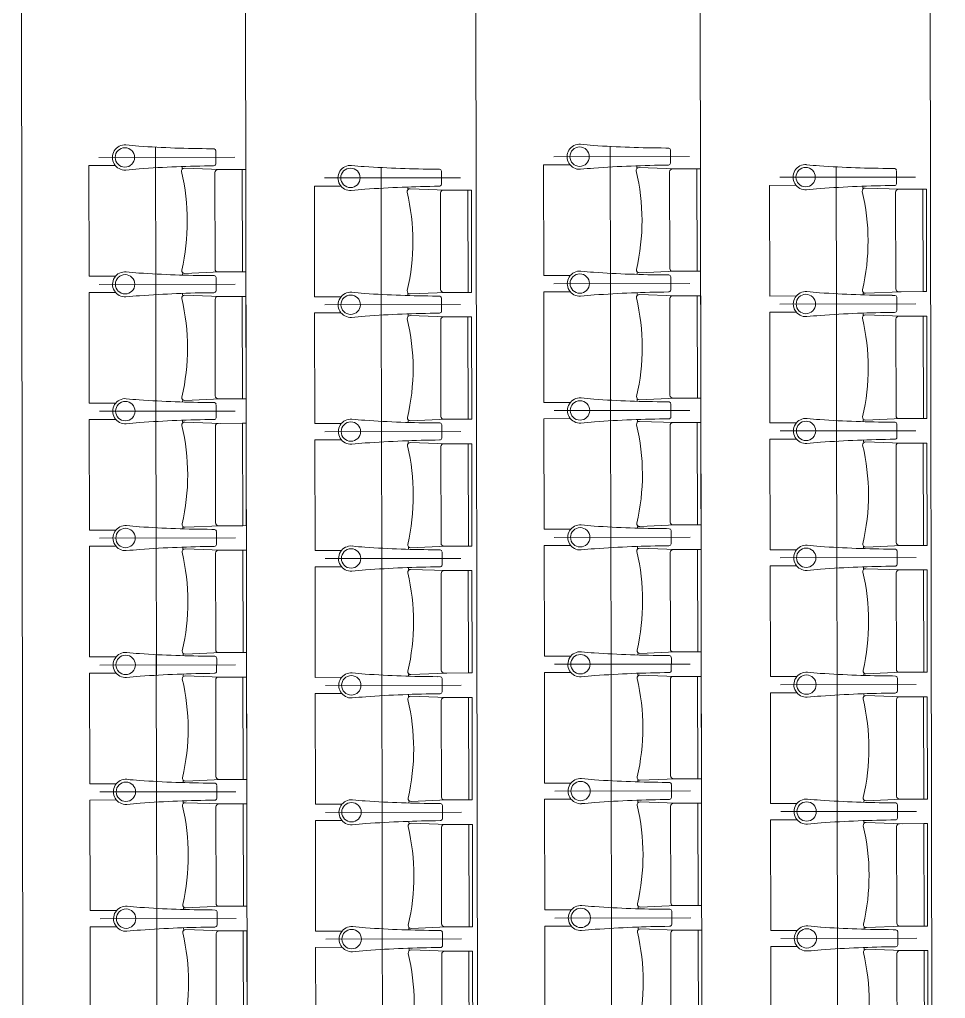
# Model space of a CAD drawing. Header units: millimetres. Extents: x 586 to 1010, y 369 to 668.
# Drawn here: x 697.184 to 701.259, y 475.666 to 479.977 of the extents above; entities that cross this region are included whole.
import ezdxf

# ---------------------------------------------------------------- set-up
doc = ezdxf.new("R2010")
doc.units = ezdxf.units.MM
doc.linetypes.add('CENTER', pattern=[2, 1.25, -0.25, 0.25, -0.25])
doc.linetypes.add('DASHED', pattern=[0.75, 0.5, -0.25])
doc.layers.add('plan line', color=7, linetype='Continuous', lineweight=15)

msp = doc.modelspace()

# ---------------------------------------------------------------- linework, layer by layer
at = {"color": 254, "lineweight": 25}
for points in [[(671.7124, 620.7085), (706.7355, 621.773), (754.2598, 613.8303), (814.6609, 600.1481), (855.7567, 598.0104), (895.0671, 567.0647), (920.0096, 542.0176), (952.0084, 521.2476), (977.2234, 504.6526), (979.6352, 479.2339), (986.3437, 463.8549), (988.7975, 462.3853)], [(654.944, 595.4717), (670.2671, 587.3174), (714.302, 595.1648), (787.0891, 595.1648), (819.3936, 580.9441), (821.0297, 562.8505), (813.4907, 552.7881), (808.7339, 539.6711), (796.4072, 534.7059), (791.0222, 527.249), (791.0222, 507.547), (797.3007, 476.5274), (814.9752, 463.8897), (836.1481, 474.6816), (874.0221, 478.5878), (885.7286, 462.7333), (863.0042, 436.0794), (845.7887, 420.6845), (845.1044, 408.6747)], [(639.2065, 583.4381), (644.7272, 575.638), (657.7961, 553.4401), (668.4043, 543.9291), (682.5178, 548.7307), (692.9838, 555.4778), (711.9339, 556.5828), (734.3456, 532.1334), (750.593, 477.7475), (754.1369, 444.164), (776.4657, 425.4473), (782.6172, 412.2355)]]:
    msp.add_spline(points, degree=3, dxfattribs=at)
at = {"layer": 'plan line'}
for p, q in [((698.195, 469.5381), (698.1775, 480.6046)), ((700.1792, 480.6025), (700.1966, 469.5465)), ((697.2082, 469.587), (697.1909, 480.5526)), ((699.2085, 469.5901), (699.1912, 480.5558)), ((701.2087, 469.5933), (701.1914, 480.559)), ((700.0414, 479.4108), (700.0286, 479.4111)), ((698.0398, 479.4077), (698.0269, 479.4079)), ((698.0479, 479.398), (698.0478, 479.3409)), ((700.0496, 479.4012), (700.0494, 479.344)), ((697.4889, 479.3334), (697.6055, 479.3335)), ((697.4896, 478.8461), (697.4889, 479.3334)), ((697.8999, 479.3296), (697.8999, 479.3212)), ((699.4905, 479.3365), (699.6071, 479.3367)), ((699.4913, 478.8492), (699.4905, 479.3365)), ((699.9015, 479.3328), (699.9015, 479.3243)), ((699.0328, 479.3176), (699.02, 479.3179)), ((699.041, 479.308), (699.0408, 479.2508)), ((701.0364, 479.3208), (701.0235, 479.321)), ((701.0445, 479.3111), (701.0443, 479.254)), ((698.4819, 479.2433), (698.5985, 479.2435)), ((698.4827, 478.756), (698.4819, 479.2433)), ((698.8929, 479.2396), (698.8929, 479.2311)), ((700.4854, 479.2465), (700.602, 479.2467)), ((700.4862, 478.7592), (700.4854, 479.2465)), ((700.8965, 479.2427), (700.8965, 479.2343)), ((697.9006, 478.8585), (697.9006, 478.8512)), ((698.0407, 478.8489), (698.0278, 478.8491)), ((698.0407, 478.8489), (698.0278, 478.8491)), ((699.6079, 478.8494), (699.4913, 478.8492)), ((699.9023, 478.8617), (699.9023, 478.8544)), ((700.0423, 478.852), (700.0295, 478.8523)), ((700.0423, 478.852), (700.0295, 478.8523)), ((697.6062, 478.8462), (697.4896, 478.8461)), ((698.0488, 478.8392), (698.0486, 478.7821)), ((698.0488, 478.8392), (698.0486, 478.7821)), ((700.0505, 478.8424), (700.0503, 478.7852)), ((700.0505, 478.8424), (700.0503, 478.7852)), ((697.4897, 478.7746), (697.6063, 478.7747)), ((697.4905, 478.2873), (697.4897, 478.7746)), ((697.9008, 478.7708), (697.9008, 478.7624)), ((698.8936, 478.7685), (698.8937, 478.7612)), ((699.4914, 478.7777), (699.608, 478.7779)), ((699.4922, 478.2904), (699.4914, 478.7777)), ((699.9024, 478.774), (699.9024, 478.7655)), ((700.8972, 478.7716), (700.8972, 478.7643)), ((698.5992, 478.7562), (698.4827, 478.756)), ((699.0337, 478.7588), (699.0208, 478.7591)), ((699.0337, 478.7588), (699.0208, 478.7591)), ((699.0418, 478.7492), (699.0417, 478.692)), ((699.0418, 478.7492), (699.0417, 478.692)), ((700.6028, 478.7594), (700.4862, 478.7592)), ((701.0373, 478.762), (701.0244, 478.7622)), ((701.0372, 478.762), (701.0244, 478.7622)), ((701.0454, 478.7523), (701.0452, 478.6952)), ((701.0454, 478.7523), (701.0452, 478.6952)), ((698.4828, 478.6845), (698.5994, 478.6847)), ((698.4835, 478.1972), (698.4828, 478.6845)), ((698.8938, 478.6808), (698.8938, 478.6723)), ((700.4863, 478.6877), (700.6029, 478.6879)), ((700.4871, 478.2004), (700.4863, 478.6877)), ((700.8973, 478.6839), (700.8974, 478.6755)), ((697.9015, 478.2997), (697.9015, 478.2924)), ((698.0415, 478.2901), (698.0287, 478.2903)), ((698.0415, 478.2901), (698.0287, 478.2903)), ((699.6087, 478.2906), (699.4922, 478.2904)), ((699.9032, 478.3029), (699.9032, 478.2956)), ((700.0432, 478.2932), (700.0303, 478.2935)), ((700.0432, 478.2932), (700.0303, 478.2935)), ((697.6071, 478.2874), (697.4905, 478.2873)), ((698.0497, 478.2804), (698.0495, 478.2233)), ((698.0497, 478.2804), (698.0495, 478.2233)), ((700.0513, 478.2836), (700.0512, 478.2264)), ((700.0513, 478.2836), (700.0512, 478.2264)), ((697.4906, 478.2158), (697.6072, 478.2159)), ((697.4914, 477.7285), (697.4906, 478.2158)), ((697.9016, 478.212), (697.9017, 478.2036)), ((698.8945, 478.2097), (698.8945, 478.2024)), ((699.4923, 478.2189), (699.6089, 478.2191)), ((699.493, 477.7316), (699.4923, 478.2189)), ((699.9033, 478.2152), (699.9033, 478.2067)), ((700.8981, 478.2128), (700.8981, 478.2055)), ((701.0381, 478.2032), (701.0253, 478.2034)), ((701.0381, 478.2032), (701.0253, 478.2034)), ((698.6001, 478.1974), (698.4835, 478.1972)), ((699.0346, 478.2), (699.0217, 478.2003)), ((699.0346, 478.2), (699.0217, 478.2003)), ((699.0427, 478.1904), (699.0426, 478.1332)), ((699.0427, 478.1904), (699.0426, 478.1332)), ((700.6037, 478.2006), (700.4871, 478.2004)), ((701.0463, 478.1935), (701.0461, 478.1364)), ((701.0463, 478.1935), (701.0461, 478.1364)), ((698.4836, 478.1257), (698.6002, 478.1259)), ((698.4844, 477.6384), (698.4836, 478.1257)), ((698.8947, 478.122), (698.8947, 478.1135)), ((700.4872, 478.1289), (700.6038, 478.1291)), ((700.488, 477.6416), (700.4872, 478.1289)), ((700.8982, 478.1251), (700.8982, 478.1167)), ((697.608, 477.7286), (697.4914, 477.7285)), ((697.9024, 477.7409), (697.9024, 477.7336)), ((698.0424, 477.7313), (698.0296, 477.7315)), ((698.0424, 477.7313), (698.0296, 477.7315)), ((699.6096, 477.7318), (699.493, 477.7316)), ((699.904, 477.7441), (699.904, 477.7368)), ((700.0441, 477.7344), (700.0312, 477.7347)), ((700.0441, 477.7344), (700.0312, 477.7347)), ((698.0506, 477.7216), (698.0504, 477.6645)), ((698.0506, 477.7216), (698.0504, 477.6645)), ((700.0522, 477.7248), (700.0521, 477.6676)), ((700.0522, 477.7248), (700.0521, 477.6676)), ((697.4915, 477.657), (697.6081, 477.6571)), ((697.4923, 477.1697), (697.4915, 477.657)), ((697.9025, 477.6532), (697.9025, 477.6448)), ((698.8954, 477.6509), (698.8954, 477.6436)), ((699.4932, 477.6601), (699.6097, 477.6603)), ((699.4939, 477.1728), (699.4932, 477.6601)), ((699.9042, 477.6564), (699.9042, 477.6479)), ((700.6046, 477.6418), (700.488, 477.6416)), ((700.899, 477.654), (700.899, 477.6467)), ((701.039, 477.6444), (701.0262, 477.6446)), ((701.039, 477.6444), (701.0262, 477.6446)), ((698.601, 477.6386), (698.4844, 477.6384)), ((699.0355, 477.6412), (699.0226, 477.6415)), ((699.0355, 477.6412), (699.0226, 477.6415)), ((699.0436, 477.6316), (699.0434, 477.5744)), ((699.0436, 477.6316), (699.0434, 477.5744)), ((701.0472, 477.6347), (701.047, 477.5776)), ((701.0472, 477.6347), (701.047, 477.5776)), ((698.4845, 477.5669), (698.6011, 477.5671)), ((698.4853, 477.0796), (698.4845, 477.5669)), ((698.8956, 477.5632), (698.8956, 477.5547)), ((700.4881, 477.5701), (700.6047, 477.5703)), ((700.4889, 477.0828), (700.4881, 477.5701)), ((700.8991, 477.5663), (700.8991, 477.5579)), ((697.6089, 477.1698), (697.4923, 477.1697)), ((697.9033, 477.1821), (697.9033, 477.1748)), ((698.0433, 477.1725), (698.0305, 477.1727)), ((698.0433, 477.1725), (698.0305, 477.1727)), ((699.6105, 477.173), (699.4939, 477.1728)), ((699.9049, 477.1853), (699.9049, 477.178)), ((700.045, 477.1756), (700.0321, 477.1759)), ((700.045, 477.1756), (700.0321, 477.1759)), ((698.0515, 477.1628), (698.0513, 477.1057)), ((698.0515, 477.1628), (698.0513, 477.1057)), ((700.0531, 477.166), (700.0529, 477.1088)), ((700.0531, 477.166), (700.0529, 477.1088)), ((697.4924, 477.0982), (697.609, 477.0984)), ((697.4932, 476.6109), (697.4924, 477.0982)), ((697.9034, 477.0944), (697.9034, 477.086)), ((698.8963, 477.0921), (698.8963, 477.0848)), ((699.0363, 477.0824), (699.0235, 477.0827)), ((699.0363, 477.0824), (699.0235, 477.0827)), ((699.494, 477.1013), (699.6106, 477.1015)), ((699.4948, 476.614), (699.494, 477.1013)), ((699.9051, 477.0976), (699.9051, 477.0891)), ((700.6054, 477.083), (700.4889, 477.0828)), ((700.8999, 477.0952), (700.8999, 477.0879)), ((701.0399, 477.0856), (701.027, 477.0858)), ((701.0399, 477.0856), (701.027, 477.0858)), ((698.6019, 477.0798), (698.4853, 477.0796)), ((699.0445, 477.0728), (699.0443, 477.0156)), ((699.0445, 477.0728), (699.0443, 477.0156)), ((701.048, 477.0759), (701.0479, 477.0188)), ((701.048, 477.0759), (701.0479, 477.0188)), ((698.4854, 477.0081), (698.602, 477.0083)), ((698.4862, 476.5208), (698.4854, 477.0081)), ((698.8964, 477.0044), (698.8964, 476.9959)), ((700.489, 477.0113), (700.6056, 477.0115)), ((700.4897, 476.524), (700.489, 477.0113)), ((700.9, 477.0075), (700.9, 476.9991)), ((697.6097, 476.611), (697.4932, 476.6109)), ((697.9041, 476.6233), (697.9042, 476.616)), ((698.0442, 476.6137), (698.0313, 476.6139)), ((698.0442, 476.6137), (698.0313, 476.6139)), ((699.6114, 476.6142), (699.4948, 476.614)), ((699.9058, 476.6265), (699.9058, 476.6192)), ((700.0458, 476.6168), (700.033, 476.6171)), ((700.0458, 476.6168), (700.033, 476.6171)), ((700.054, 476.6072), (700.0538, 476.55)), ((700.054, 476.6072), (700.0538, 476.55)), ((698.0523, 476.604), (698.0522, 476.5469)), ((698.0523, 476.604), (698.0522, 476.5469)), ((697.4933, 476.5394), (697.6099, 476.5396)), ((697.494, 476.0521), (697.4933, 476.5394)), ((697.9043, 476.5356), (697.9043, 476.5272)), ((698.6028, 476.521), (698.4862, 476.5208)), ((698.8972, 476.5333), (698.8972, 476.526)), ((699.0372, 476.5236), (699.0244, 476.5239)), ((699.0372, 476.5236), (699.0244, 476.5239)), ((699.4949, 476.5425), (699.6115, 476.5427)), ((699.4957, 476.0552), (699.4949, 476.5425)), ((699.9059, 476.5388), (699.906, 476.5303)), ((700.6063, 476.5242), (700.4897, 476.524)), ((700.9007, 476.5364), (700.9007, 476.5291)), ((701.0408, 476.5268), (701.0279, 476.527)), ((701.0408, 476.5268), (701.0279, 476.527)), ((699.0454, 476.514), (699.0452, 476.4568)), ((699.0454, 476.514), (699.0452, 476.4568)), ((701.0489, 476.5171), (701.0488, 476.46)), ((701.0489, 476.5171), (701.0488, 476.46)), ((698.4863, 476.4493), (698.6029, 476.4495)), ((698.4871, 475.962), (698.4863, 476.4493)), ((698.8973, 476.4456), (698.8973, 476.4371)), ((700.4899, 476.4525), (700.6064, 476.4527)), ((700.4906, 475.9652), (700.4899, 476.4525)), ((700.9009, 476.4487), (700.9009, 476.4403)), ((697.6106, 476.0522), (697.494, 476.0521)), ((697.905, 476.0645), (697.905, 476.0572)), ((698.0451, 476.0549), (698.0322, 476.0551)), ((698.0451, 476.0549), (698.0322, 476.0551)), ((699.6123, 476.0554), (699.4957, 476.0552)), ((699.9067, 476.0677), (699.9067, 476.0604)), ((700.0467, 476.058), (700.0339, 476.0583)), ((700.0467, 476.058), (700.0339, 476.0583)), ((700.0549, 476.0484), (700.0547, 475.9912)), ((700.0549, 476.0484), (700.0547, 475.9912)), ((698.0532, 476.0452), (698.0531, 475.9881)), ((698.0532, 476.0452), (698.0531, 475.9881)), ((697.4941, 475.9806), (697.6107, 475.9808)), ((697.4949, 475.4933), (697.4941, 475.9806)), ((697.9052, 475.9768), (697.9052, 475.9684)), ((698.6037, 475.9622), (698.4871, 475.962)), ((698.8981, 475.9745), (698.8981, 475.9672)), ((699.0381, 475.9648), (699.0252, 475.9651)), ((699.0381, 475.9648), (699.0253, 475.9651)), ((699.4958, 475.9837), (699.6124, 475.9839)), ((699.4966, 475.4964), (699.4958, 475.9837)), ((699.9068, 475.98), (699.9068, 475.9715)), ((700.6072, 475.9654), (700.4906, 475.9652)), ((700.9016, 475.9776), (700.9016, 475.9703)), ((701.0417, 475.968), (701.0288, 475.9682)), ((701.0417, 475.968), (701.0288, 475.9682)), ((699.0462, 475.9552), (699.0461, 475.898)), ((699.0462, 475.9552), (699.0461, 475.898)), ((701.0498, 475.9583), (701.0496, 475.9012)), ((701.0498, 475.9583), (701.0496, 475.9012)), ((698.4872, 475.8905), (698.6038, 475.8907)), ((698.4879, 475.4032), (698.4872, 475.8905)), ((698.8982, 475.8868), (698.8982, 475.8783)), ((700.4907, 475.8937), (700.6073, 475.8939)), ((700.4915, 475.4064), (700.4907, 475.8937)), ((700.9018, 475.8899), (700.9018, 475.8815))]:
    msp.add_line(p, q, dxfattribs=at)
at = {"layer": 'plan line', "linetype": 'DASHED', "ltscale": 3}
for p, q in [((697.7833, 478.7653), (697.7823, 479.4149)), ((699.7849, 478.7685), (699.7839, 479.418)), ((698.7763, 478.6753), (698.7753, 479.3248)), ((700.7799, 478.6784), (700.7788, 479.328)), ((697.7842, 478.2065), (697.7831, 478.8561)), ((699.7858, 478.2097), (699.7848, 478.8592)), ((698.7772, 478.1165), (698.7762, 478.766)), ((700.7807, 478.1196), (700.7797, 478.7692)), ((697.785, 477.6477), (697.784, 478.2973)), ((699.7867, 477.6509), (699.7857, 478.3004)), ((698.7781, 477.5577), (698.777, 478.2072)), ((700.7816, 477.5608), (700.7806, 478.2104)), ((697.7859, 477.0889), (697.7849, 477.7385)), ((699.7876, 477.0921), (699.7865, 477.7416)), ((698.779, 476.9989), (698.7779, 477.6484)), ((700.7825, 477.002), (700.7815, 477.6516)), ((697.7868, 476.5301), (697.7858, 477.1797)), ((699.7885, 476.5333), (699.7874, 477.1828)), ((698.7798, 476.4401), (698.7788, 477.0896)), ((700.7834, 476.4432), (700.7824, 477.0928)), ((697.7877, 475.9713), (697.7867, 476.6209)), ((699.7893, 475.9745), (699.7883, 476.624)), ((698.7807, 475.8813), (698.7797, 476.5308)), ((700.7843, 475.8844), (700.7832, 476.534)), ((697.7886, 475.4125), (697.7875, 476.0621)), ((699.7902, 475.4157), (699.7892, 476.0652)), ((698.7816, 475.3225), (698.7806, 475.972)), ((700.7852, 475.3256), (700.7841, 475.9752))]:
    msp.add_line(p, q, dxfattribs=at)
at = {"layer": 'plan line', "linetype": 'CENTER', "ltscale": 3}
for p, q in [((698.1313, 479.3701), (697.5334, 479.3692)), ((700.133, 479.3733), (699.535, 479.3723)), ((699.1243, 479.2801), (698.5264, 479.2791)), ((701.1279, 479.2832), (700.53, 479.2823)), ((698.1322, 478.8113), (697.5342, 478.8104)), ((698.1322, 478.8113), (697.5342, 478.8104)), ((700.1338, 478.8145), (699.5359, 478.8135)), ((700.1338, 478.8145), (699.5359, 478.8135)), ((699.1252, 478.7213), (698.5273, 478.7203)), ((699.1252, 478.7213), (698.5273, 478.7203)), ((701.1288, 478.7244), (700.5308, 478.7235)), ((701.1288, 478.7244), (700.5308, 478.7235)), ((698.1331, 478.2525), (697.5351, 478.2516)), ((698.1331, 478.2525), (697.5351, 478.2516)), ((700.1347, 478.2557), (699.5368, 478.2547)), ((700.1347, 478.2557), (699.5368, 478.2547)), ((699.1261, 478.1625), (698.5282, 478.1615)), ((699.1261, 478.1625), (698.5282, 478.1615)), ((701.1296, 478.1656), (700.5317, 478.1647)), ((701.1296, 478.1656), (700.5317, 478.1647)), ((698.1339, 477.6937), (697.536, 477.6928)), ((698.1339, 477.6937), (697.536, 477.6928)), ((700.1356, 477.6969), (699.5377, 477.6959)), ((700.1356, 477.6969), (699.5377, 477.6959)), ((699.127, 477.6037), (698.529, 477.6027)), ((699.127, 477.6037), (698.529, 477.6027)), ((701.1305, 477.6068), (700.5326, 477.6059)), ((701.1305, 477.6068), (700.5326, 477.6059)), ((698.1348, 477.1349), (697.5369, 477.134)), ((698.1348, 477.1349), (697.5369, 477.134)), ((700.1365, 477.1381), (699.5385, 477.1371)), ((700.1365, 477.1381), (699.5385, 477.1371)), ((699.1279, 477.0449), (698.5299, 477.0439)), ((699.1279, 477.0449), (698.5299, 477.0439)), ((701.1314, 477.048), (700.5335, 477.0471)), ((701.1314, 477.048), (700.5335, 477.0471)), ((698.1357, 476.5761), (697.5378, 476.5752)), ((698.1357, 476.5761), (697.5378, 476.5752)), ((700.1374, 476.5793), (699.5394, 476.5783)), ((700.1374, 476.5793), (699.5394, 476.5783)), ((699.1287, 476.4861), (698.5308, 476.4851)), ((699.1287, 476.4861), (698.5308, 476.4851)), ((701.1323, 476.4892), (700.5344, 476.4883)), ((701.1323, 476.4892), (700.5344, 476.4883)), ((698.1366, 476.0173), (697.5387, 476.0164)), ((698.1366, 476.0173), (697.5387, 476.0164)), ((700.1382, 476.0205), (699.5403, 476.0195)), ((700.1382, 476.0205), (699.5403, 476.0195)), ((699.1296, 475.9273), (698.5317, 475.9263)), ((699.1296, 475.9273), (698.5317, 475.9263)), ((701.1332, 475.9304), (700.5352, 475.9295)), ((701.1332, 475.9304), (700.5352, 475.9295))]:
    msp.add_line(p, q, dxfattribs=at)
at = {"layer": 'plan line'}
for points in [[(700.0696, 479.3192), (699.9114, 479.3248, 0.474715), (699.8984, 479.31, -0.115865), (699.8991, 478.876, 0.474715), (699.9121, 478.8613), (700.0703, 478.8684)], [(698.068, 479.316), (697.9097, 479.3216, 0.474715), (697.8968, 479.3069, -0.115865), (697.8975, 478.8728, 0.474715), (697.9104, 478.8581), (698.0687, 478.8652)], [(698.1635, 479.3162), (698.0565, 479.316, 0.414214), (698.0438, 479.3033), (698.0445, 478.8779, 0.414214), (698.0572, 478.8652), (698.165, 478.8653), (698.1635, 479.3162)], [(700.1652, 479.3193), (700.0582, 479.3192, 0.414214), (700.0455, 479.3065), (700.0462, 478.881, 0.414214), (700.0589, 478.8684), (700.1667, 478.8685), (700.1652, 479.3193)], [(699.061, 479.226), (698.9027, 479.2316, 0.474715), (698.8898, 479.2168, -0.115865), (698.8905, 478.7828, 0.474715), (698.9035, 478.7681), (699.0617, 478.7752)], [(699.1566, 479.2261), (699.0495, 479.226, 0.414214), (699.0369, 479.2133), (699.0375, 478.7878, 0.414214), (699.0503, 478.7751), (699.158, 478.7753), (699.1566, 479.2261)], [(701.0645, 479.2291), (700.9063, 479.2347, 0.474715), (700.8934, 479.22, -0.115865), (700.8941, 478.7859, 0.474715), (700.907, 478.7712), (701.0653, 478.7783)], [(701.1601, 479.2293), (701.0531, 479.2291, 0.414214), (701.0404, 479.2164), (701.0411, 478.791, 0.414214), (701.0538, 478.7783), (701.1616, 478.7785), (701.1601, 479.2293)], [(698.0688, 478.7572), (697.9106, 478.7628, 0.474715), (697.8977, 478.7481, -0.115865), (697.8983, 478.314, 0.474715), (697.9113, 478.2993), (698.0696, 478.3064)], [(700.0705, 478.7604), (699.9122, 478.766, 0.474715), (699.8993, 478.7512, -0.115865), (699.9, 478.3172, 0.474715), (699.913, 478.3025), (700.0712, 478.3096)], [(698.1644, 478.7574), (698.0574, 478.7572, 0.414214), (698.0447, 478.7445), (698.0454, 478.3191, 0.414214), (698.0581, 478.3064), (698.1659, 478.3065), (698.1644, 478.7574)], [(700.1661, 478.7605), (700.059, 478.7604, 0.414214), (700.0464, 478.7477), (700.047, 478.3222, 0.414214), (700.0598, 478.3096), (700.1675, 478.3097), (700.1661, 478.7605)], [(699.0619, 478.6672), (698.9036, 478.6728, 0.474715), (698.8907, 478.658, -0.115865), (698.8914, 478.224, 0.474715), (698.9044, 478.2093), (699.0626, 478.2164)], [(699.1574, 478.6673), (699.0504, 478.6672, 0.414214), (699.0377, 478.6545), (699.0384, 478.229, 0.414214), (699.0511, 478.2163), (699.1589, 478.2165), (699.1574, 478.6673)], [(701.0654, 478.6704), (700.9072, 478.6759, 0.474715), (700.8942, 478.6612, -0.115865), (700.8949, 478.2271, 0.474715), (700.9079, 478.2124), (701.0661, 478.2195)], [(701.161, 478.6705), (701.054, 478.6703, 0.414214), (701.0413, 478.6576), (701.042, 478.2322, 0.414214), (701.0547, 478.2195), (701.1625, 478.2197), (701.161, 478.6705)], [(698.0697, 478.1984), (697.9115, 478.204, 0.474715), (697.8985, 478.1893, -0.115865), (697.8992, 477.7552, 0.474715), (697.9122, 477.7405), (698.0704, 477.7476)], [(700.0714, 478.2016), (699.9131, 478.2072, 0.474715), (699.9002, 478.1924, -0.115865), (699.9009, 477.7584, 0.474715), (699.9139, 477.7437), (700.0721, 477.7508)], [(698.1653, 478.1986), (698.0583, 478.1984, 0.414214), (698.0456, 478.1857), (698.0463, 477.7603, 0.414214), (698.059, 477.7476), (698.1668, 477.7477), (698.1653, 478.1986)], [(700.1669, 478.2017), (700.0599, 478.2016, 0.414214), (700.0473, 478.1889), (700.0479, 477.7634, 0.414214), (700.0606, 477.7508), (700.1684, 477.7509), (700.1669, 478.2017)], [(701.0663, 478.1116), (700.9081, 478.1171, 0.474715), (700.8951, 478.1024, -0.115865), (700.8958, 477.6683, 0.474715), (700.9088, 477.6536), (701.067, 477.6607)], [(699.0628, 478.1084), (698.9045, 478.114, 0.474715), (698.8916, 478.0992, -0.115865), (698.8923, 477.6652, 0.474715), (698.9052, 477.6505), (699.0635, 477.6576)], [(699.1583, 478.1085), (699.0513, 478.1084, 0.414214), (699.0386, 478.0957), (699.0393, 477.6702, 0.414214), (699.052, 477.6576), (699.1598, 477.6577), (699.1583, 478.1085)], [(701.1619, 478.1117), (701.0549, 478.1115, 0.414214), (701.0422, 478.0988), (701.0429, 477.6734, 0.414214), (701.0556, 477.6607), (701.1634, 477.6609), (701.1619, 478.1117)], [(698.0706, 477.6396), (697.9124, 477.6452, 0.474715), (697.8994, 477.6305, -0.115865), (697.9001, 477.1964, 0.474715), (697.9131, 477.1817), (698.0713, 477.1888)], [(700.0723, 477.6428), (699.914, 477.6484, 0.474715), (699.9011, 477.6336, -0.115865), (699.9018, 477.1996, 0.474715), (699.9147, 477.1849), (700.073, 477.192)], [(700.1678, 477.6429), (700.0608, 477.6428, 0.414214), (700.0481, 477.6301), (700.0488, 477.2046, 0.414214), (700.0615, 477.192), (700.1693, 477.1921), (700.1678, 477.6429)], [(698.1662, 477.6398), (698.0592, 477.6396, 0.414214), (698.0465, 477.6269), (698.0472, 477.2015, 0.414214), (698.0599, 477.1888), (698.1676, 477.1889), (698.1662, 477.6398)], [(701.0672, 477.5528), (700.9089, 477.5583, 0.474715), (700.896, 477.5436, -0.115865), (700.8967, 477.1095, 0.474715), (700.9097, 477.0948), (701.0679, 477.1019)], [(699.0636, 477.5496), (698.9054, 477.5552, 0.474715), (698.8925, 477.5404, -0.115865), (698.8931, 477.1064, 0.474715), (698.9061, 477.0917), (699.0643, 477.0988)], [(699.1592, 477.5497), (699.0522, 477.5496, 0.414214), (699.0395, 477.5369), (699.0402, 477.1114, 0.414214), (699.0529, 477.0988), (699.1607, 477.0989), (699.1592, 477.5497)], [(701.1628, 477.5529), (701.0557, 477.5527, 0.414214), (701.0431, 477.54), (701.0437, 477.1146, 0.414214), (701.0565, 477.1019), (701.1642, 477.1021), (701.1628, 477.5529)], [(698.0715, 477.0808), (697.9132, 477.0864, 0.474715), (697.9003, 477.0717, -0.115865), (697.901, 476.6376, 0.474715), (697.914, 476.6229), (698.0722, 476.63)], [(700.0731, 477.084), (699.9149, 477.0896, 0.474715), (699.902, 477.0748, -0.115865), (699.9026, 476.6408, 0.474715), (699.9156, 476.6261), (700.0739, 476.6332)], [(700.1687, 477.0841), (700.0617, 477.084, 0.414214), (700.049, 477.0713), (700.0497, 476.6458, 0.414214), (700.0624, 476.6332), (700.1702, 476.6333), (700.1687, 477.0841)], [(698.1671, 477.081), (698.06, 477.0808, 0.414214), (698.0474, 477.0681), (698.048, 476.6427, 0.414214), (698.0608, 476.63), (698.1685, 476.6301), (698.1671, 477.081)], [(699.0645, 476.9908), (698.9063, 476.9964, 0.474715), (698.8933, 476.9816, -0.115865), (698.894, 476.5476, 0.474715), (698.907, 476.5329), (699.0652, 476.54)], [(701.0681, 476.994), (700.9098, 476.9995, 0.474715), (700.8969, 476.9848, -0.115865), (700.8976, 476.5507, 0.474715), (700.9106, 476.536), (701.0688, 476.5431)], [(699.1601, 476.9909), (699.0531, 476.9908, 0.414214), (699.0404, 476.9781), (699.0411, 476.5526, 0.414214), (699.0538, 476.54), (699.1616, 476.5401), (699.1601, 476.9909)], [(701.1636, 476.9941), (701.0566, 476.9939, 0.414214), (701.0439, 476.9812), (701.0446, 476.5558, 0.414214), (701.0573, 476.5431), (701.1651, 476.5433), (701.1636, 476.9941)], [(698.0724, 476.522), (697.9141, 476.5276, 0.474715), (697.9012, 476.5129, -0.115865), (697.9019, 476.0788, 0.474715), (697.9149, 476.0641), (698.0731, 476.0712)], [(698.1679, 476.5222), (698.0609, 476.522, 0.414214), (698.0482, 476.5093), (698.0489, 476.0839, 0.414214), (698.0616, 476.0712), (698.1694, 476.0713), (698.1679, 476.5222)], [(700.074, 476.5252), (699.9158, 476.5308, 0.474715), (699.9028, 476.516, -0.115865), (699.9035, 476.082, 0.474715), (699.9165, 476.0673), (700.0747, 476.0744)], [(700.1696, 476.5253), (700.0626, 476.5252, 0.414214), (700.0499, 476.5125), (700.0506, 476.087, 0.414214), (700.0633, 476.0744), (700.1711, 476.0745), (700.1696, 476.5253)], [(699.0654, 476.432), (698.9071, 476.4376, 0.474715), (698.8942, 476.4228, -0.115865), (698.8949, 475.9888, 0.474715), (698.9079, 475.9741), (699.0661, 475.9812)], [(701.069, 476.4352), (700.9107, 476.4407, 0.474715), (700.8978, 476.426, -0.115865), (700.8985, 475.9919, 0.474715), (700.9114, 475.9772), (701.0697, 475.9843)], [(701.1645, 476.4353), (701.0575, 476.4351, 0.414214), (701.0448, 476.4224), (701.0455, 475.997, 0.414214), (701.0582, 475.9843), (701.166, 475.9845), (701.1645, 476.4353)], [(699.161, 476.4321), (699.054, 476.432, 0.414214), (699.0413, 476.4193), (699.0419, 475.9938, 0.414214), (699.0547, 475.9812), (699.1624, 475.9813), (699.161, 476.4321)], [(698.0733, 475.9632), (697.915, 475.9688, 0.474715), (697.9021, 475.9541, -0.115865), (697.9028, 475.52, 0.474715), (697.9157, 475.5053), (698.074, 475.5124)], [(698.1688, 475.9634), (698.0618, 475.9632, 0.414214), (698.0491, 475.9505), (698.0498, 475.5251, 0.414214), (698.0625, 475.5124), (698.1703, 475.5125), (698.1688, 475.9634)], [(700.0749, 475.9664), (699.9167, 475.972, 0.474715), (699.9037, 475.9572, -0.115865), (699.9044, 475.5232, 0.474715), (699.9174, 475.5085), (700.0756, 475.5156)], [(700.1705, 475.9665), (700.0635, 475.9664, 0.414214), (700.0508, 475.9537), (700.0514, 475.5282, 0.414214), (700.0642, 475.5156), (700.1719, 475.5157), (700.1705, 475.9665)], [(699.0663, 475.8732), (698.908, 475.8788, 0.474715), (698.8951, 475.864, -0.115865), (698.8958, 475.43, 0.474715), (698.9088, 475.4153), (699.067, 475.4224)], [(701.0698, 475.8764), (700.9116, 475.8819, 0.474715), (700.8987, 475.8672, -0.115865), (700.8993, 475.4331, 0.474715), (700.9123, 475.4184), (701.0705, 475.4255)], [(701.1654, 475.8765), (701.0584, 475.8763, 0.414214), (701.0457, 475.8636), (701.0464, 475.4382, 0.414214), (701.0591, 475.4255), (701.1669, 475.4257), (701.1654, 475.8765)], [(699.1618, 475.8733), (699.0548, 475.8732, 0.414214), (699.0422, 475.8605), (699.0428, 475.435, 0.414214), (699.0555, 475.4224), (699.1633, 475.4225), (699.1618, 475.8733)]]:
    msp.add_lwpolyline(points, format="xyb", dxfattribs=at)
for points in [[(698.1795, 479.3162), (698.1802, 478.8654), (698.165, 478.8653), (698.1635, 479.3162), (698.1795, 479.3162)], [(700.1812, 479.3193), (700.1819, 478.8685), (700.1667, 478.8685), (700.1652, 479.3193), (700.1812, 479.3193)], [(699.1726, 479.2261), (699.1733, 478.7753), (699.158, 478.7753), (699.1566, 479.2261), (699.1726, 479.2261)], [(701.1761, 479.2293), (701.1768, 478.7785), (701.1616, 478.7785), (701.1601, 479.2293), (701.1761, 479.2293)], [(698.1804, 478.7574), (698.1811, 478.3066), (698.1659, 478.3065), (698.1644, 478.7574), (698.1804, 478.7574)], [(700.1821, 478.7605), (700.1828, 478.3097), (700.1675, 478.3097), (700.1661, 478.7605), (700.1821, 478.7605)], [(699.1734, 478.6673), (699.1742, 478.2165), (699.1589, 478.2165), (699.1574, 478.6673), (699.1734, 478.6673)], [(701.177, 478.6705), (701.1777, 478.2197), (701.1625, 478.2197), (701.161, 478.6705), (701.177, 478.6705)], [(698.1813, 478.1986), (698.182, 477.7478), (698.1668, 477.7477), (698.1653, 478.1986), (698.1813, 478.1986)], [(700.1829, 478.2017), (700.1837, 477.7509), (700.1684, 477.7509), (700.1669, 478.2017), (700.1829, 478.2017)], [(699.1743, 478.1085), (699.175, 477.6577), (699.1598, 477.6577), (699.1583, 478.1085), (699.1743, 478.1085)], [(701.1779, 478.1117), (701.1786, 477.6609), (701.1634, 477.6609), (701.1619, 478.1117), (701.1779, 478.1117)], [(700.1838, 477.6429), (700.1845, 477.1921), (700.1693, 477.1921), (700.1678, 477.6429), (700.1838, 477.6429)], [(698.1822, 477.6398), (698.1829, 477.189), (698.1676, 477.1889), (698.1662, 477.6398), (698.1822, 477.6398)], [(699.1752, 477.5497), (699.1759, 477.0989), (699.1607, 477.0989), (699.1592, 477.5497), (699.1752, 477.5497)], [(701.1788, 477.5529), (701.1795, 477.1021), (701.1642, 477.1021), (701.1628, 477.5529), (701.1788, 477.5529)], [(700.1847, 477.0841), (700.1854, 476.6333), (700.1702, 476.6333), (700.1687, 477.0841), (700.1847, 477.0841)], [(698.1831, 477.081), (698.1838, 476.6302), (698.1685, 476.6301), (698.1671, 477.081), (698.1831, 477.081)], [(699.1761, 476.9909), (699.1768, 476.5401), (699.1616, 476.5401), (699.1601, 476.9909), (699.1761, 476.9909)], [(701.1796, 476.9941), (701.1804, 476.5433), (701.1651, 476.5433), (701.1636, 476.9941), (701.1796, 476.9941)], [(698.1839, 476.5222), (698.1847, 476.0714), (698.1694, 476.0713), (698.1679, 476.5222), (698.1839, 476.5222)], [(700.1856, 476.5253), (700.1863, 476.0745), (700.1711, 476.0745), (700.1696, 476.5253), (700.1856, 476.5253)], [(701.1805, 476.4353), (701.1812, 475.9845), (701.166, 475.9845), (701.1645, 476.4353), (701.1805, 476.4353)], [(699.177, 476.4321), (699.1777, 475.9813), (699.1624, 475.9813), (699.161, 476.4321), (699.177, 476.4321)], [(698.1848, 475.9634), (698.1855, 475.5126), (698.1703, 475.5125), (698.1688, 475.9634), (698.1848, 475.9634)], [(700.1865, 475.9665), (700.1872, 475.5157), (700.1719, 475.5157), (700.1705, 475.9665), (700.1865, 475.9665)], [(701.1814, 475.8765), (701.1821, 475.4257), (701.1669, 475.4257), (701.1654, 475.8765), (701.1814, 475.8765)], [(699.1778, 475.8733), (699.1786, 475.4225), (699.1633, 475.4225), (699.1618, 475.8733), (699.1778, 475.8733)]]:
    msp.add_lwpolyline(points, dxfattribs=at)
for centre in [(697.6475, 479.3697), (699.6492, 479.3729), (700.6441, 479.2828), (698.6405, 479.2797), (697.6484, 478.8109), (697.6484, 478.8109), (699.65, 478.8141), (699.65, 478.8141), (698.6414, 478.7209), (698.6414, 478.7209), (700.645, 478.724), (700.645, 478.724), (697.6493, 478.2521), (697.6493, 478.2521), (699.6509, 478.2553), (699.6509, 478.2553), (698.6423, 478.1621), (698.6423, 478.1621), (700.6459, 478.1652), (700.6459, 478.1652), (697.6502, 477.6933), (697.6502, 477.6933), (699.6518, 477.6965), (699.6518, 477.6965), (698.6432, 477.6033), (698.6432, 477.6033), (700.6467, 477.6064), (700.6467, 477.6064), (697.651, 477.1345), (697.651, 477.1345), (699.6527, 477.1377), (699.6527, 477.1377), (698.6441, 477.0445), (698.6441, 477.0445), (700.6476, 477.0476), (700.6476, 477.0476), (697.6519, 476.5757), (697.6519, 476.5757), (699.6536, 476.5789), (699.6536, 476.5789), (698.645, 476.4857), (698.645, 476.4857), (700.6485, 476.4888), (700.6485, 476.4888), (697.6528, 476.0169), (697.6528, 476.0169), (699.6545, 476.0201), (699.6545, 476.0201), (698.6458, 475.9269), (698.6458, 475.9269), (700.6494, 475.93), (700.6494, 475.93)]:
    msp.add_circle(centre, 0.0427, dxfattribs=at)
for centre, radius, start, end in [((697.6477, 479.3694), 0.0554, 85.5424, 273.5847), ((697.7723, 480.412), 0.9947, 263.0552, 266.318), ((698.0468, 484.4045), 4.9966, 266.1162, 269.7717), ((699.6493, 479.3725), 0.0554, 85.5424, 273.5847), ((699.7739, 480.4152), 0.9947, 263.0552, 266.318), ((700.0485, 484.4076), 4.9966, 266.1162, 269.7717), ((700.0401, 479.4016), 0.00935, 8.5288, 81.652), ((698.0384, 479.3984), 0.00935, 8.5288, 81.652), ((698.0894, 474.0043), 5.3287, 90.5499, 94.0735), ((698.0382, 479.3424), 0.00967, 269.4661, 350.9165), ((698.6407, 479.2793), 0.0554, 85.5424, 273.5847), ((698.7653, 480.322), 0.9947, 263.0552, 266.318), ((699.0399, 484.3144), 4.9966, 266.1162, 269.7717), ((700.091, 474.0074), 5.3287, 90.5499, 94.0735), ((700.0399, 479.3456), 0.00967, 269.4661, 350.9165), ((700.6443, 479.2825), 0.0554, 85.5424, 273.5847), ((700.7689, 480.3251), 0.9947, 263.0552, 266.318), ((701.0434, 484.3176), 4.9966, 266.1162, 269.7717), ((698.0393, 475.3778), 3.9554, 94.7628, 95.6309), ((699.0315, 479.3084), 0.00935, 8.5288, 81.652), ((700.0409, 475.381), 3.9554, 94.7628, 95.6309), ((701.035, 479.3115), 0.00935, 8.5288, 81.652), ((699.0824, 473.9142), 5.3287, 90.5499, 94.0735), ((699.0312, 479.2524), 0.00967, 269.4661, 350.9165), ((701.086, 473.9174), 5.3287, 90.5499, 94.0735), ((701.0348, 479.2555), 0.00967, 269.4661, 350.9165), ((699.0323, 475.2878), 3.9554, 94.7628, 95.6309), ((701.0358, 475.2909), 3.9554, 94.7628, 95.6309), ((697.6486, 478.8106), 0.0554, 85.5424, 273.5847), ((697.6486, 478.8106), 0.0554, 85.5424, 273.5847), ((697.7732, 479.8532), 0.9947, 263.0552, 266.318), ((697.7732, 479.8532), 0.9947, 263.0552, 266.318), ((698.0477, 483.8457), 4.9966, 266.1162, 269.7717), ((698.0477, 483.8457), 4.9966, 266.1162, 269.7717), ((698.0393, 478.8396), 0.00935, 8.5288, 81.652), ((698.0393, 478.8396), 0.00935, 8.5288, 81.652), ((699.6502, 478.8137), 0.0554, 85.5424, 273.5847), ((699.6502, 478.8137), 0.0554, 85.5424, 273.5847), ((699.7748, 479.8564), 0.9947, 263.0552, 266.318), ((699.7748, 479.8564), 0.9947, 263.0552, 266.318), ((700.0494, 483.8488), 4.9966, 266.1162, 269.7717), ((700.0494, 483.8488), 4.9966, 266.1162, 269.7717), ((700.041, 478.8428), 0.00935, 8.5288, 81.652), ((700.041, 478.8428), 0.00935, 8.5288, 81.652), ((698.0902, 473.4455), 5.3287, 90.5499, 94.0735), ((698.0902, 473.4455), 5.3287, 90.5499, 94.0735), ((698.0391, 478.7836), 0.00967, 269.4661, 350.9165), ((698.0391, 478.7836), 0.00967, 269.4661, 350.9165), ((698.6416, 478.7205), 0.0554, 85.5424, 273.5847), ((698.6416, 478.7205), 0.0554, 85.5424, 273.5847), ((698.7662, 479.7632), 0.9947, 263.0552, 266.318), ((698.7662, 479.7632), 0.9947, 263.0552, 266.318), ((699.0407, 483.7556), 4.9966, 266.1162, 269.7717), ((699.0407, 483.7556), 4.9966, 266.1162, 269.7717), ((700.0418, 474.8222), 3.9554, 94.7628, 95.6309), ((700.0418, 474.8222), 3.9554, 94.7628, 95.6309), ((700.0919, 473.4486), 5.3287, 90.5499, 94.0735), ((700.0919, 473.4486), 5.3287, 90.5499, 94.0735), ((700.0407, 478.7868), 0.00967, 269.4661, 350.9165), ((700.0407, 478.7868), 0.00967, 269.4661, 350.9165), ((700.6452, 478.7237), 0.0554, 85.5424, 273.5847), ((700.6452, 478.7237), 0.0554, 85.5424, 273.5847), ((700.7697, 479.7663), 0.9947, 263.0552, 266.318), ((700.7697, 479.7663), 0.9947, 263.0552, 266.318), ((701.0443, 483.7588), 4.9966, 266.1162, 269.7717), ((701.0443, 483.7588), 4.9966, 266.1162, 269.7717), ((698.0401, 474.819), 3.9554, 94.7628, 95.6309), ((698.0401, 474.819), 3.9554, 94.7628, 95.6309), ((699.0323, 478.7496), 0.00935, 8.5288, 81.652), ((699.0323, 478.7496), 0.00935, 8.5288, 81.652), ((701.0359, 478.7527), 0.00935, 8.5288, 81.652), ((701.0359, 478.7527), 0.00935, 8.5288, 81.652), ((699.0833, 473.3554), 5.3287, 90.5499, 94.0735), ((699.0833, 473.3554), 5.3287, 90.5499, 94.0735), ((699.0321, 478.6936), 0.00967, 269.4661, 350.9165), ((699.0321, 478.6936), 0.00967, 269.4661, 350.9165), ((701.0868, 473.3586), 5.3287, 90.5499, 94.0735), ((701.0868, 473.3586), 5.3287, 90.5499, 94.0735), ((701.0357, 478.6967), 0.00967, 269.4661, 350.9165), ((701.0357, 478.6967), 0.00967, 269.4661, 350.9165), ((699.0332, 474.729), 3.9554, 94.7628, 95.6309), ((699.0332, 474.729), 3.9554, 94.7628, 95.6309), ((701.0367, 474.7321), 3.9554, 94.7628, 95.6309), ((701.0367, 474.7321), 3.9554, 94.7628, 95.6309), ((697.6495, 478.2518), 0.0554, 85.5424, 273.5847), ((697.6495, 478.2518), 0.0554, 85.5424, 273.5847), ((697.774, 479.2944), 0.9947, 263.0552, 266.318), ((697.774, 479.2944), 0.9947, 263.0552, 266.318), ((698.0486, 483.2869), 4.9966, 266.1162, 269.7717), ((698.0486, 483.2869), 4.9966, 266.1162, 269.7717), ((698.0402, 478.2808), 0.00935, 8.5288, 81.652), ((698.0402, 478.2808), 0.00935, 8.5288, 81.652), ((699.6511, 478.2549), 0.0554, 85.5424, 273.5847), ((699.6511, 478.2549), 0.0554, 85.5424, 273.5847), ((699.7757, 479.2976), 0.9947, 263.0552, 266.318), ((699.7757, 479.2976), 0.9947, 263.0552, 266.318), ((700.0503, 483.29), 4.9966, 266.1162, 269.7717), ((700.0503, 483.29), 4.9966, 266.1162, 269.7717), ((700.0418, 478.284), 0.00935, 8.5288, 81.652), ((700.0418, 478.284), 0.00935, 8.5288, 81.652), ((698.0911, 472.8867), 5.3287, 90.5499, 94.0735), ((698.0911, 472.8867), 5.3287, 90.5499, 94.0735), ((698.04, 478.2248), 0.00967, 269.4661, 350.9165), ((698.04, 478.2248), 0.00967, 269.4661, 350.9165), ((698.6425, 478.1617), 0.0554, 85.5424, 273.5847), ((698.6425, 478.1617), 0.0554, 85.5424, 273.5847), ((698.7671, 479.2044), 0.9947, 263.0552, 266.318), ((698.7671, 479.2044), 0.9947, 263.0552, 266.318), ((699.0416, 483.1968), 4.9966, 266.1162, 269.7717), ((699.0416, 483.1968), 4.9966, 266.1162, 269.7717), ((700.0427, 474.2634), 3.9554, 94.7628, 95.6309), ((700.0427, 474.2634), 3.9554, 94.7628, 95.6309), ((700.0928, 472.8898), 5.3287, 90.5499, 94.0735), ((700.0928, 472.8898), 5.3287, 90.5499, 94.0735), ((700.0416, 478.228), 0.00967, 269.4661, 350.9165), ((700.0416, 478.228), 0.00967, 269.4661, 350.9165), ((700.646, 478.1649), 0.0554, 85.5424, 273.5847), ((700.646, 478.1649), 0.0554, 85.5424, 273.5847), ((700.7706, 479.2075), 0.9947, 263.0552, 266.318), ((700.7706, 479.2075), 0.9947, 263.0552, 266.318), ((701.0452, 483.2), 4.9966, 266.1162, 269.7717), ((701.0452, 483.2), 4.9966, 266.1162, 269.7717), ((701.0368, 478.1939), 0.00935, 8.5288, 81.652), ((701.0368, 478.1939), 0.00935, 8.5288, 81.652), ((698.041, 474.2602), 3.9554, 94.7628, 95.6309), ((698.041, 474.2602), 3.9554, 94.7628, 95.6309), ((699.0332, 478.1908), 0.00935, 8.5288, 81.652), ((699.0332, 478.1908), 0.00935, 8.5288, 81.652), ((699.0842, 472.7966), 5.3287, 90.5499, 94.0735), ((699.0842, 472.7966), 5.3287, 90.5499, 94.0735), ((699.033, 478.1348), 0.00967, 269.4661, 350.9165), ((699.033, 478.1348), 0.00967, 269.4661, 350.9165), ((701.0877, 472.7998), 5.3287, 90.5499, 94.0735), ((701.0877, 472.7998), 5.3287, 90.5499, 94.0735), ((701.0366, 478.1379), 0.00967, 269.4661, 350.9165), ((701.0366, 478.1379), 0.00967, 269.4661, 350.9165), ((699.034, 474.1702), 3.9554, 94.7628, 95.6309), ((699.0341, 474.1702), 3.9554, 94.7628, 95.6309), ((701.0376, 474.1733), 3.9554, 94.7628, 95.6309), ((701.0376, 474.1733), 3.9554, 94.7628, 95.6309), ((697.6503, 477.693), 0.0554, 85.5424, 273.5847), ((697.6503, 477.693), 0.0554, 85.5424, 273.5847), ((697.7749, 478.7356), 0.9947, 263.0552, 266.318), ((697.7749, 478.7356), 0.9947, 263.0552, 266.318), ((698.0495, 482.7281), 4.9966, 266.1162, 269.7717), ((698.0495, 482.7281), 4.9966, 266.1162, 269.7717), ((698.0411, 477.722), 0.00935, 8.5288, 81.652), ((698.0411, 477.722), 0.00935, 8.5288, 81.652), ((699.652, 477.6961), 0.0554, 85.5424, 273.5847), ((699.652, 477.6961), 0.0554, 85.5424, 273.5847), ((699.7766, 478.7388), 0.9947, 263.0552, 266.318), ((699.7766, 478.7388), 0.9947, 263.0552, 266.318), ((700.0511, 482.7312), 4.9966, 266.1162, 269.7717), ((700.0511, 482.7312), 4.9966, 266.1162, 269.7717), ((700.0427, 477.7252), 0.00935, 8.5288, 81.652), ((700.0427, 477.7252), 0.00935, 8.5288, 81.652), ((698.0419, 473.7014), 3.9554, 94.7628, 95.6309), ((698.0419, 473.7014), 3.9554, 94.7628, 95.6309), ((698.092, 472.3279), 5.3287, 90.5499, 94.0735), ((698.092, 472.3279), 5.3287, 90.5499, 94.0735), ((698.0409, 477.666), 0.00967, 269.4661, 350.9165), ((698.0409, 477.666), 0.00967, 269.4661, 350.9165), ((698.6434, 477.6029), 0.0554, 85.5424, 273.5847), ((698.6434, 477.6029), 0.0554, 85.5424, 273.5847), ((698.768, 478.6456), 0.9947, 263.0552, 266.318), ((698.768, 478.6456), 0.9947, 263.0552, 266.318), ((699.0425, 482.638), 4.9966, 266.1162, 269.7717), ((699.0425, 482.638), 4.9966, 266.1162, 269.7717), ((700.0436, 473.7046), 3.9554, 94.7628, 95.6309), ((700.0436, 473.7046), 3.9554, 94.7628, 95.6309), ((700.0937, 472.331), 5.3287, 90.5499, 94.0735), ((700.0937, 472.331), 5.3287, 90.5499, 94.0735), ((700.0425, 477.6692), 0.00967, 269.4661, 350.9165), ((700.0425, 477.6692), 0.00967, 269.4661, 350.9165), ((700.6469, 477.6061), 0.0554, 85.5424, 273.5847), ((700.6469, 477.6061), 0.0554, 85.5424, 273.5847), ((700.7715, 478.6487), 0.9947, 263.0552, 266.318), ((700.7715, 478.6487), 0.9947, 263.0552, 266.318), ((701.0461, 482.6412), 4.9966, 266.1162, 269.7717), ((701.0461, 482.6412), 4.9966, 266.1162, 269.7717), ((701.0377, 477.6351), 0.00935, 8.5288, 81.652), ((701.0377, 477.6351), 0.00935, 8.5288, 81.652), ((699.0341, 477.632), 0.00935, 8.5288, 81.652), ((699.0341, 477.632), 0.00935, 8.5288, 81.652), ((699.085, 472.2378), 5.3287, 90.5499, 94.0735), ((699.085, 472.2378), 5.3287, 90.5499, 94.0735), ((699.0339, 477.576), 0.00967, 269.4661, 350.9165), ((699.0339, 477.576), 0.00967, 269.4661, 350.9165), ((701.0385, 473.6145), 3.9554, 94.7628, 95.6309), ((701.0385, 473.6145), 3.9554, 94.7628, 95.6309), ((701.0886, 472.241), 5.3287, 90.5499, 94.0735), ((701.0886, 472.241), 5.3287, 90.5499, 94.0735), ((701.0374, 477.5791), 0.00967, 269.4661, 350.9165), ((701.0374, 477.5791), 0.00967, 269.4661, 350.9165), ((699.0349, 473.6114), 3.9554, 94.7628, 95.6309), ((699.0349, 473.6114), 3.9554, 94.7628, 95.6309), ((697.6512, 477.1342), 0.0554, 85.5424, 273.5847), ((697.6512, 477.1342), 0.0554, 85.5424, 273.5847), ((697.7758, 478.1768), 0.9947, 263.0552, 266.318), ((697.7758, 478.1768), 0.9947, 263.0552, 266.318), ((698.0504, 482.1693), 4.9966, 266.1162, 269.7717), ((698.0504, 482.1693), 4.9966, 266.1162, 269.7717), ((698.042, 477.1632), 0.00935, 8.5288, 81.652), ((698.042, 477.1632), 0.00935, 8.5288, 81.652), ((699.6529, 477.1373), 0.0554, 85.5424, 273.5847), ((699.6529, 477.1373), 0.0554, 85.5424, 273.5847), ((699.7775, 478.18), 0.9947, 263.0552, 266.318), ((699.7775, 478.18), 0.9947, 263.0552, 266.318), ((700.052, 482.1724), 4.9966, 266.1162, 269.7717), ((700.052, 482.1724), 4.9966, 266.1162, 269.7717), ((700.0436, 477.1664), 0.00935, 8.5288, 81.652), ((700.0436, 477.1664), 0.00935, 8.5288, 81.652), ((698.0428, 473.1426), 3.9554, 94.7628, 95.6309), ((698.0428, 473.1426), 3.9554, 94.7628, 95.6309), ((698.0929, 471.7691), 5.3287, 90.5499, 94.0735), ((698.0929, 471.7691), 5.3287, 90.5499, 94.0735), ((698.0417, 477.1072), 0.00967, 269.4661, 350.9165), ((698.0417, 477.1072), 0.00967, 269.4661, 350.9165), ((698.6442, 477.0441), 0.0554, 85.5424, 273.5847), ((698.6443, 477.0441), 0.0554, 85.5424, 273.5847), ((698.7688, 478.0868), 0.9947, 263.0552, 266.318), ((698.7688, 478.0868), 0.9947, 263.0552, 266.318), ((699.0434, 482.0792), 4.9966, 266.1162, 269.7717), ((699.0434, 482.0792), 4.9966, 266.1162, 269.7717), ((699.035, 477.0732), 0.00935, 8.5288, 81.652), ((699.035, 477.0732), 0.00935, 8.5288, 81.652), ((700.0444, 473.1458), 3.9554, 94.7628, 95.6309), ((700.0444, 473.1458), 3.9554, 94.7628, 95.6309), ((700.0945, 471.7722), 5.3287, 90.5499, 94.0735), ((700.0945, 471.7722), 5.3287, 90.5499, 94.0735), ((700.0434, 477.1104), 0.00967, 269.4661, 350.9165), ((700.0434, 477.1104), 0.00967, 269.4661, 350.9165), ((700.6478, 477.0473), 0.0554, 85.5424, 273.5847), ((700.6478, 477.0473), 0.0554, 85.5424, 273.5847), ((700.7724, 478.0899), 0.9947, 263.0552, 266.318), ((700.7724, 478.0899), 0.9947, 263.0552, 266.318), ((701.047, 482.0824), 4.9966, 266.1162, 269.7717), ((701.0469, 482.0824), 4.9966, 266.1162, 269.7717), ((701.0385, 477.0763), 0.00935, 8.5288, 81.652), ((701.0385, 477.0763), 0.00935, 8.5288, 81.652), ((699.0859, 471.679), 5.3287, 90.5499, 94.0735), ((699.0859, 471.679), 5.3287, 90.5499, 94.0735), ((699.0348, 477.0172), 0.00967, 269.4661, 350.9165), ((699.0348, 477.0172), 0.00967, 269.4661, 350.9165), ((701.0394, 473.0557), 3.9554, 94.7628, 95.6309), ((701.0394, 473.0557), 3.9554, 94.7628, 95.6309), ((701.0895, 471.6822), 5.3287, 90.5499, 94.0735), ((701.0895, 471.6822), 5.3287, 90.5499, 94.0735), ((701.0383, 477.0203), 0.00967, 269.4661, 350.9165), ((701.0383, 477.0203), 0.00967, 269.4661, 350.9165), ((699.0358, 473.0526), 3.9554, 94.7628, 95.6309), ((699.0358, 473.0526), 3.9554, 94.7628, 95.6309), ((697.6521, 476.5754), 0.0554, 85.5424, 273.5847), ((697.6521, 476.5754), 0.0554, 85.5424, 273.5847), ((697.7767, 477.618), 0.9947, 263.0552, 266.318), ((697.7767, 477.618), 0.9947, 263.0552, 266.318), ((698.0512, 481.6105), 4.9966, 266.1162, 269.7717), ((698.0512, 481.6105), 4.9966, 266.1162, 269.7717), ((698.0428, 476.6044), 0.00935, 8.5288, 81.652), ((698.0428, 476.6044), 0.00935, 8.5288, 81.652), ((699.6538, 476.5785), 0.0554, 85.5424, 273.5847), ((699.6538, 476.5785), 0.0554, 85.5424, 273.5847), ((699.7783, 477.6212), 0.9947, 263.0552, 266.318), ((699.7783, 477.6212), 0.9947, 263.0552, 266.318), ((700.0529, 481.6136), 4.9966, 266.1162, 269.7717), ((700.0529, 481.6136), 4.9966, 266.1162, 269.7717), ((700.0445, 476.6076), 0.00935, 8.5288, 81.652), ((700.0445, 476.6076), 0.00935, 8.5288, 81.652), ((698.0437, 472.5838), 3.9554, 94.7628, 95.6309), ((698.0437, 472.5838), 3.9554, 94.7628, 95.6309), ((698.0938, 471.2103), 5.3287, 90.5499, 94.0735), ((698.0938, 471.2103), 5.3287, 90.5499, 94.0735), ((698.0426, 476.5484), 0.00967, 269.4661, 350.9165), ((698.0426, 476.5484), 0.00967, 269.4661, 350.9165), ((698.6451, 476.4853), 0.0554, 85.5424, 273.5847), ((698.6451, 476.4853), 0.0554, 85.5424, 273.5847), ((698.7697, 477.528), 0.9947, 263.0552, 266.318), ((698.7697, 477.528), 0.9947, 263.0552, 266.318), ((699.0443, 481.5204), 4.9966, 266.1162, 269.7717), ((699.0443, 481.5204), 4.9966, 266.1162, 269.7717), ((699.0359, 476.5144), 0.00935, 8.5288, 81.652), ((699.0359, 476.5144), 0.00935, 8.5288, 81.652), ((700.0453, 472.587), 3.9554, 94.7628, 95.6309), ((700.0453, 472.587), 3.9554, 94.7628, 95.6309), ((700.0954, 471.2134), 5.3287, 90.5499, 94.0735), ((700.0954, 471.2134), 5.3287, 90.5499, 94.0735), ((700.0443, 476.5516), 0.00967, 269.4661, 350.9165), ((700.0443, 476.5516), 0.00967, 269.4661, 350.9165), ((700.6487, 476.4885), 0.0554, 85.5424, 273.5847), ((700.6487, 476.4885), 0.0554, 85.5424, 273.5847), ((700.7733, 477.5311), 0.9947, 263.0552, 266.318), ((700.7733, 477.5311), 0.9947, 263.0552, 266.318), ((701.0478, 481.5236), 4.9966, 266.1162, 269.7717), ((701.0478, 481.5236), 4.9966, 266.1162, 269.7717), ((701.0394, 476.5175), 0.00935, 8.5288, 81.652), ((701.0394, 476.5175), 0.00935, 8.5288, 81.652), ((699.0367, 472.4938), 3.9554, 94.7628, 95.6309), ((699.0367, 472.4938), 3.9554, 94.7628, 95.6309), ((699.0868, 471.1202), 5.3287, 90.5499, 94.0735), ((699.0868, 471.1202), 5.3287, 90.5499, 94.0735), ((699.0357, 476.4584), 0.00967, 269.4661, 350.9165), ((699.0356, 476.4584), 0.00967, 269.4661, 350.9165), ((701.0403, 472.4969), 3.9554, 94.7628, 95.6309), ((701.0403, 472.4969), 3.9554, 94.7628, 95.6309), ((701.0904, 471.1234), 5.3287, 90.5499, 94.0735), ((701.0904, 471.1234), 5.3287, 90.5499, 94.0735), ((701.0392, 476.4615), 0.00967, 269.4661, 350.9165), ((701.0392, 476.4615), 0.00967, 269.4661, 350.9165), ((697.653, 476.0166), 0.0554, 85.5424, 273.5847), ((697.653, 476.0166), 0.0554, 85.5424, 273.5847), ((697.7776, 477.0592), 0.9947, 263.0552, 266.318), ((697.7776, 477.0592), 0.9947, 263.0552, 266.318), ((698.0521, 481.0517), 4.9966, 266.1162, 269.7717), ((698.0521, 481.0517), 4.9966, 266.1162, 269.7717), ((698.0437, 476.0456), 0.00935, 8.5288, 81.652), ((698.0437, 476.0456), 0.00935, 8.5288, 81.652), ((699.6546, 476.0197), 0.0554, 85.5424, 273.5847), ((699.6546, 476.0197), 0.0554, 85.5424, 273.5847), ((699.7792, 477.0624), 0.9947, 263.0552, 266.318), ((699.7792, 477.0624), 0.9947, 263.0552, 266.318), ((700.0538, 481.0548), 4.9966, 266.1162, 269.7717), ((700.0538, 481.0548), 4.9966, 266.1162, 269.7717), ((700.0454, 476.0488), 0.00935, 8.5288, 81.652), ((700.0454, 476.0488), 0.00935, 8.5288, 81.652), ((698.0445, 472.025), 3.9554, 94.7628, 95.6309), ((698.0446, 472.025), 3.9554, 94.7628, 95.6309), ((698.0947, 470.6515), 5.3287, 90.5499, 94.0735), ((698.0947, 470.6515), 5.3287, 90.5499, 94.0735), ((698.0435, 475.9896), 0.00967, 269.4661, 350.9165), ((698.0435, 475.9896), 0.00967, 269.4661, 350.9165), ((698.646, 475.9265), 0.0554, 85.5424, 273.5847), ((698.646, 475.9265), 0.0554, 85.5424, 273.5847), ((698.7706, 476.9692), 0.9947, 263.0552, 266.318), ((698.7706, 476.9692), 0.9947, 263.0552, 266.318), ((699.0452, 480.9616), 4.9966, 266.1162, 269.7717), ((699.0452, 480.9616), 4.9966, 266.1162, 269.7717), ((699.0367, 475.9556), 0.00935, 8.5288, 81.652), ((699.0367, 475.9556), 0.00935, 8.5288, 81.652), ((700.0462, 472.0282), 3.9554, 94.7628, 95.6309), ((700.0462, 472.0282), 3.9554, 94.7628, 95.6309), ((700.0963, 470.6546), 5.3287, 90.5499, 94.0735), ((700.0963, 470.6546), 5.3287, 90.5499, 94.0735), ((700.0452, 475.9928), 0.00967, 269.4661, 350.9165), ((700.0452, 475.9928), 0.00967, 269.4661, 350.9165), ((700.6496, 475.9297), 0.0554, 85.5424, 273.5847), ((700.6496, 475.9297), 0.0554, 85.5424, 273.5847), ((700.7742, 476.9723), 0.9947, 263.0552, 266.318), ((700.7742, 476.9723), 0.9947, 263.0552, 266.318), ((701.0487, 480.9648), 4.9966, 266.1162, 269.7717), ((701.0487, 480.9648), 4.9966, 266.1162, 269.7717), ((701.0403, 475.9587), 0.00935, 8.5288, 81.652), ((701.0403, 475.9587), 0.00935, 8.5288, 81.652), ((699.0376, 471.935), 3.9554, 94.7628, 95.6309), ((699.0376, 471.935), 3.9554, 94.7628, 95.6309), ((699.0877, 470.5614), 5.3287, 90.5499, 94.0735), ((699.0877, 470.5614), 5.3287, 90.5499, 94.0735), ((699.0365, 475.8996), 0.00967, 269.4661, 350.9165), ((699.0365, 475.8996), 0.00967, 269.4661, 350.9165), ((701.0411, 471.9381), 3.9554, 94.7628, 95.6309), ((701.0411, 471.9381), 3.9554, 94.7628, 95.6309), ((701.0912, 470.5646), 5.3287, 90.5499, 94.0735), ((701.0912, 470.5646), 5.3287, 90.5499, 94.0735), ((701.0401, 475.9027), 0.00967, 269.4661, 350.9165), ((701.0401, 475.9027), 0.00967, 269.4661, 350.9165)]:
    msp.add_arc(centre, radius, start, end, dxfattribs=at)

doc.saveas('drawing.dxf')
